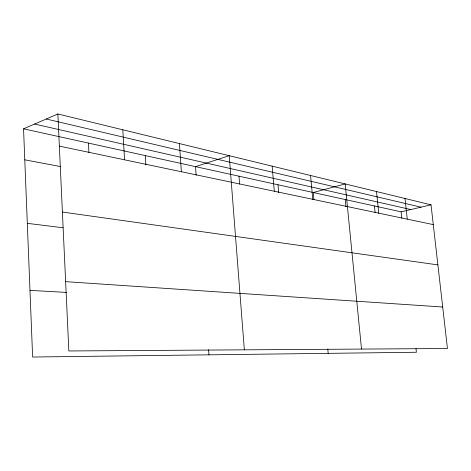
<?xml version="1.0" encoding="UTF-8"?>
<svg xmlns="http://www.w3.org/2000/svg" width="471" height="471" viewBox="0 0 471 471"><rect width="100%" height="100%" fill="white"/><g stroke="black" fill="none" stroke-linecap="round" stroke-linejoin="round"><path stroke-width="0.71" d="M415.993 348.628L416.388 352.249L32.629 357.024L23.55 128.824L57.862 113.976L431.024 204.826L447.45 348.522L68.843 350.966L57.862 113.976M23.55 128.824L401.133 211.838L431.024 204.826M29.973 290.371L66.399 292.403M65.628 281.658L442.705 307.015M27.312 223.342L63.09 227.781M62.407 212.038L437.889 264.89M24.78 159.822L60.588 166.575M59.352 146.122L433.285 224.614M34.583 124.05L410.842 209.56M46.24 119.004L421.003 207.175M405.001 198.491L407.262 219.15M401.133 211.838L401.834 218.285M376.506 191.556L378.766 213.169M374.427 205.968L375.099 212.45M361.51 349.076L345.184 183.925L313.256 192.515L313.922 199.645M345.255 199.551L345.973 206.822M327.781 348.982L328.187 353.35M310.577 175.5L312.785 199.321M278.008 184.767L278.697 192.733M272.15 166.145L274.299 191.244M238.98 176.189L239.609 184.079M244.343 349.829L229.236 155.701L195.536 166.634L196.148 175.212M208.612 349.729L208.977 354.828M179.433 143.573L181.364 171.732M145.309 155.595L145.886 164.927M122.807 129.79L124.562 159.81M88.448 143.09L88.937 152.522"/></g></svg>
